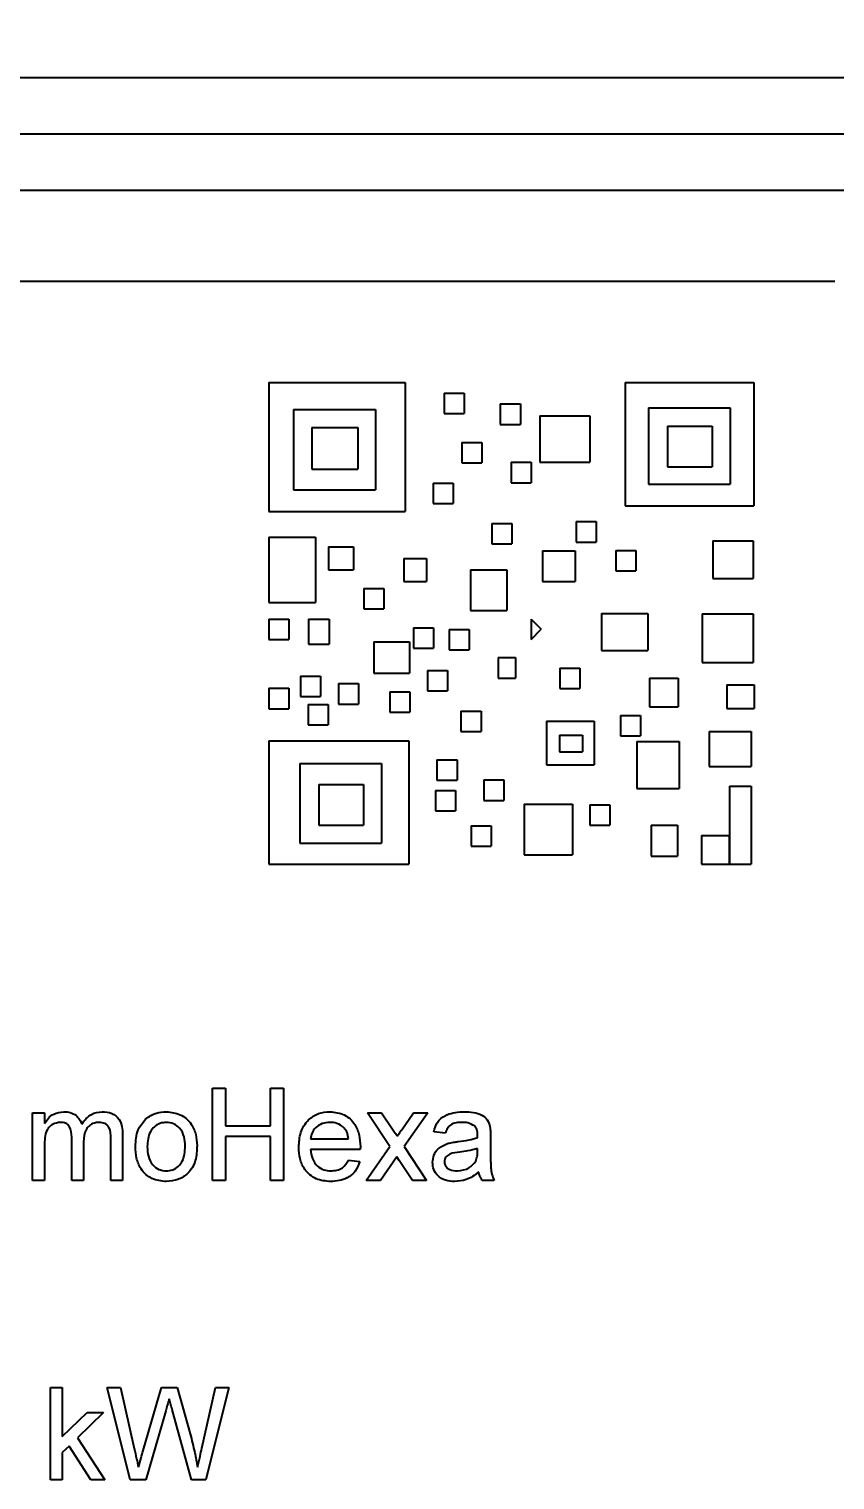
# Model space of a CAD drawing. Extents: x 150 to 4150, y 50 to 2920.
# Drawn here: x 1470.9 to 1524.7, y 2384.1 to 2480.9 of the extents above; entities that cross this region are included whole.
import ezdxf

# ---------------------------------------------------------------- set-up
doc = ezdxf.new("R2010")
doc.units = 0
doc.header["$LTSCALE"] = 10
doc.linetypes.add('SLD-KATı', pattern=[0])
doc.layers.get('0').update_dxf_attribs({"linetype": 'CONTINUOUS'})
doc.styles.add('SLDTEXTSTYLE1', font='GOTHIC.TTF', dxfattribs={"width": 0.913})
doc.dimstyles.new('SLDDIMSTYLE1', dxfattribs={"dimtxt": 35, "dimasz": 33.02, "dimexe": 0, "dimexo": 0.0625, "dimgap": 8.75, "dimtad": 1, "dimdec": 0, "dimlfac": 0.4, "dimrnd": 1e-09, "dimzin": 12, "dimtxsty": 'SLDTEXTSTYLE1', "dimsah": 1, "dimcen": 0.09, "dimazin": 3, "dimtfac": 1, "dimtdec": 0, "dimtofl": 0, "dimtmove": 0, "dimatfit": 3, "dimtolj": 1, "dimtzin": 12})

# ---------------------------------------------------------------- blocks, each defined once
blk = doc.blocks.new('_D_3')
at = {"color": 7, "linetype": 'SLD-KATı'}
for p, q in [((341.53, 2483.918), (341.53, 2774.347)), ((1589.03, 2483.918), (1589.03, 2774.347)), ((341.53, 2764.347), (1589.03, 2764.347))]:
    blk.add_line(p, q, dxfattribs=at)
for points in [[(341.53, 2764.347), (374.55, 2759.267), (374.55, 2769.427)], [(1589.03, 2764.347), (1556.01, 2769.427), (1556.01, 2759.267)]]:
    blk.add_solid(points, dxfattribs=at)
at = {"color": 7, "linetype": 'SLD-KATı', "insert": (934.882, 2809.054), "char_height": 35, "attachment_point": 1, "style": 'SLDTEXTSTYLE1'}
blk.add_mtext('499', dxfattribs=at)

msp = doc.modelspace()

# ---------------------------------------------------------------- linework, layer by layer
at = {"color": 7, "linetype": 'SLD-KATı'}
for p, q in [((1527.78, 2477.668), (1039.53, 2477.668)), ((1527.78, 2473.918), (1039.53, 2473.918)), ((1524.697, 2464.076), (1336.697, 2464.076)), ((1486.904, 2457.327), (1496.003, 2457.327)), ((1486.904, 2457.327), (1486.904, 2448.717)), ((1496.003, 2457.327), (1496.003, 2448.717)), ((1510.682, 2457.327), (1510.682, 2449.097)), ((1510.682, 2457.327), (1519.283, 2457.327)), ((1519.283, 2457.327), (1519.283, 2449.097)), ((1498.593, 2456.625), (1498.593, 2455.262)), ((1498.593, 2456.625), (1499.932, 2456.625)), ((1499.932, 2456.625), (1499.932, 2455.262)), ((1488.548, 2455.536), (1494.01, 2455.536)), ((1488.548, 2455.536), (1488.548, 2450.163)), ((1494.01, 2455.536), (1494.01, 2450.163)), ((1498.593, 2455.262), (1499.932, 2455.262)), ((1502.353, 2455.899), (1502.353, 2454.537)), ((1502.353, 2455.899), (1503.692, 2455.899)), ((1503.692, 2455.899), (1503.692, 2454.537)), ((1512.245, 2455.653), (1517.707, 2455.653)), ((1512.245, 2455.653), (1512.245, 2450.544)), ((1517.707, 2455.653), (1517.707, 2450.544)), ((1489.771, 2454.338), (1492.835, 2454.338)), ((1489.771, 2454.338), (1489.771, 2451.544)), ((1492.835, 2454.338), (1492.835, 2451.544)), ((1502.353, 2454.537), (1503.692, 2454.537)), ((1504.992, 2455.107), (1508.32, 2455.107)), ((1504.992, 2455.107), (1504.992, 2452.007)), ((1508.32, 2455.107), (1508.32, 2452.007)), ((1513.506, 2454.421), (1516.494, 2454.421)), ((1513.506, 2454.421), (1513.506, 2451.695)), ((1516.494, 2454.421), (1516.494, 2451.695)), ((1499.78, 2453.326), (1499.78, 2451.964)), ((1499.78, 2453.326), (1501.119, 2453.326)), ((1501.119, 2453.326), (1501.119, 2451.964)), ((1489.771, 2451.544), (1492.835, 2451.544)), ((1499.78, 2451.964), (1501.119, 2451.964)), ((1503.079, 2452.007), (1504.418, 2452.007)), ((1503.079, 2452.007), (1503.079, 2450.645)), ((1504.418, 2452.007), (1504.418, 2450.645)), ((1504.992, 2452.007), (1508.32, 2452.007)), ((1513.506, 2451.695), (1516.494, 2451.695)), ((1497.867, 2450.621), (1497.867, 2449.259)), ((1497.867, 2450.621), (1499.206, 2450.621)), ((1499.206, 2450.621), (1499.206, 2449.259)), ((1503.079, 2450.645), (1504.418, 2450.645)), ((1512.245, 2450.544), (1517.707, 2450.544)), ((1488.548, 2450.163), (1494.01, 2450.163)), ((1486.904, 2448.717), (1496.003, 2448.717)), ((1497.867, 2449.259), (1499.206, 2449.259)), ((1510.682, 2449.097), (1519.283, 2449.097)), ((1501.79, 2447.93), (1501.79, 2446.568)), ((1501.79, 2447.93), (1503.129, 2447.93)), ((1503.129, 2447.93), (1503.129, 2446.568)), ((1507.409, 2448.046), (1507.409, 2446.684)), ((1507.409, 2448.046), (1508.748, 2448.046)), ((1508.748, 2448.046), (1508.748, 2446.684)), ((1486.897, 2447.016), (1486.897, 2442.643)), ((1486.897, 2447.016), (1490.014, 2447.016)), ((1490.014, 2447.016), (1490.014, 2442.643)), ((1501.79, 2446.568), (1503.129, 2446.568)), ((1507.409, 2446.684), (1508.748, 2446.684)), ((1516.53, 2446.759), (1519.245, 2446.759)), ((1516.53, 2446.759), (1516.53, 2444.249)), ((1519.245, 2446.759), (1519.245, 2444.249)), ((1490.889, 2446.367), (1490.889, 2444.822)), ((1490.889, 2446.367), (1492.55, 2446.367)), ((1492.55, 2446.367), (1492.55, 2444.822)), ((1495.9, 2445.595), (1495.9, 2444.05)), ((1495.9, 2445.595), (1497.428, 2445.595)), ((1497.428, 2445.595), (1497.428, 2444.05)), ((1505.173, 2446.091), (1507.347, 2446.091)), ((1505.173, 2446.091), (1505.173, 2444.05)), ((1507.347, 2446.091), (1507.347, 2444.05)), ((1510.064, 2446.122), (1510.064, 2444.76)), ((1510.064, 2446.122), (1511.403, 2446.122)), ((1511.403, 2446.122), (1511.403, 2444.76)), ((1490.889, 2444.822), (1492.55, 2444.822)), ((1500.359, 2444.822), (1502.786, 2444.822)), ((1500.359, 2444.822), (1500.359, 2442.115)), ((1502.786, 2444.822), (1502.786, 2442.115)), ((1510.064, 2444.76), (1511.403, 2444.76)), ((1495.9, 2444.05), (1497.428, 2444.05)), ((1505.173, 2444.05), (1507.347, 2444.05)), ((1516.53, 2444.249), (1519.245, 2444.249)), ((1486.897, 2442.643), (1490.014, 2442.643)), ((1493.247, 2443.582), (1493.247, 2442.22)), ((1493.247, 2443.582), (1494.586, 2443.582)), ((1494.586, 2443.582), (1494.586, 2442.22)), ((1493.247, 2442.22), (1494.586, 2442.22)), ((1500.359, 2442.115), (1502.786, 2442.115)), ((1509.119, 2441.915), (1512.209, 2441.915)), ((1509.119, 2441.915), (1509.119, 2439.445)), ((1512.209, 2441.915), (1512.209, 2439.445)), ((1515.827, 2441.902), (1519.227, 2441.902)), ((1515.827, 2441.902), (1515.827, 2438.655)), ((1519.227, 2441.902), (1519.227, 2438.655)), ((1486.897, 2441.542), (1486.897, 2440.18)), ((1486.897, 2441.542), (1488.236, 2441.542)), ((1488.236, 2441.542), (1488.236, 2440.18)), ((1489.535, 2441.527), (1489.535, 2439.862)), ((1489.535, 2441.527), (1490.917, 2441.527)), ((1490.917, 2441.527), (1490.917, 2439.862)), ((1496.556, 2440.965), (1496.556, 2439.603)), ((1496.556, 2440.965), (1497.895, 2440.965)), ((1497.895, 2440.965), (1497.895, 2439.603)), ((1498.942, 2440.849), (1498.942, 2439.487)), ((1498.942, 2440.849), (1500.281, 2440.849)), ((1500.281, 2440.849), (1500.281, 2439.487)), ((1504.407, 2441.542), (1505.076, 2440.861)), ((1504.407, 2441.542), (1504.407, 2440.18)), ((1504.407, 2440.18), (1505.076, 2440.861)), ((1486.897, 2440.18), (1488.236, 2440.18)), ((1489.535, 2439.862), (1490.917, 2439.862)), ((1493.91, 2440.032), (1493.91, 2437.924)), ((1493.91, 2440.032), (1496.282, 2440.032)), ((1496.282, 2440.032), (1496.282, 2437.924)), ((1496.556, 2439.603), (1497.895, 2439.603)), ((1498.942, 2439.487), (1500.281, 2439.487)), ((1502.21, 2438.978), (1503.362, 2438.978)), ((1502.21, 2438.978), (1502.21, 2437.595)), ((1503.362, 2438.978), (1503.362, 2437.595)), ((1509.119, 2439.445), (1512.209, 2439.445)), ((1493.91, 2437.924), (1496.282, 2437.924)), ((1497.48, 2438.117), (1497.48, 2436.755)), ((1497.48, 2438.117), (1498.819, 2438.117)), ((1498.819, 2438.117), (1498.819, 2436.755)), ((1506.331, 2438.271), (1506.331, 2436.909)), ((1506.331, 2438.271), (1507.67, 2438.271)), ((1507.67, 2438.271), (1507.67, 2436.909)), ((1515.827, 2438.655), (1519.227, 2438.655)), ((1486.897, 2436.924), (1486.897, 2435.562)), ((1486.897, 2436.924), (1488.236, 2436.924)), ((1488.236, 2436.924), (1488.236, 2435.562)), ((1489.013, 2437.732), (1489.013, 2436.37)), ((1489.013, 2437.732), (1490.352, 2437.732)), ((1490.352, 2437.732), (1490.352, 2436.37)), ((1491.553, 2437.232), (1491.553, 2435.87)), ((1491.553, 2437.232), (1492.892, 2437.232)), ((1492.892, 2437.232), (1492.892, 2435.87)), ((1502.21, 2437.595), (1503.362, 2437.595)), ((1506.331, 2436.909), (1507.67, 2436.909)), ((1512.32, 2437.595), (1514.23, 2437.595)), ((1512.32, 2437.595), (1512.32, 2435.685)), ((1514.23, 2437.595), (1514.23, 2435.685)), ((1517.484, 2437.156), (1517.484, 2435.575)), ((1517.484, 2437.156), (1519.299, 2437.156)), ((1519.299, 2437.156), (1519.299, 2435.575)), ((1489.013, 2436.37), (1490.352, 2436.37)), ((1489.514, 2435.846), (1490.853, 2435.846)), ((1489.514, 2435.846), (1489.514, 2434.484)), ((1490.853, 2435.846), (1490.853, 2434.484)), ((1491.553, 2435.87), (1492.892, 2435.87)), ((1494.978, 2436.693), (1494.978, 2435.331)), ((1494.978, 2436.693), (1496.317, 2436.693)), ((1496.317, 2436.693), (1496.317, 2435.331)), ((1497.48, 2436.755), (1498.819, 2436.755)), ((1486.897, 2435.562), (1488.236, 2435.562)), ((1494.978, 2435.331), (1496.317, 2435.331)), ((1499.727, 2435.4), (1499.727, 2434.038)), ((1499.727, 2435.4), (1501.066, 2435.4)), ((1501.066, 2435.4), (1501.066, 2434.038)), ((1510.372, 2435.115), (1510.372, 2433.753)), ((1510.372, 2435.115), (1511.711, 2435.115)), ((1511.711, 2435.115), (1511.711, 2433.753)), ((1512.32, 2435.685), (1514.23, 2435.685)), ((1517.484, 2435.575), (1519.299, 2435.575)), ((1489.514, 2434.484), (1490.853, 2434.484)), ((1499.727, 2434.038), (1501.066, 2434.038)), ((1505.425, 2434.719), (1508.622, 2434.719)), ((1505.425, 2434.719), (1505.425, 2431.816)), ((1508.622, 2434.719), (1508.622, 2431.816)), ((1516.294, 2434.048), (1516.294, 2431.703)), ((1516.294, 2434.048), (1519.104, 2434.048)), ((1519.104, 2434.048), (1519.104, 2431.703)), ((1486.897, 2433.407), (1486.897, 2425.177)), ((1486.897, 2433.407), (1496.249, 2433.407)), ((1496.249, 2433.407), (1496.249, 2425.177)), ((1506.3, 2433.788), (1506.3, 2432.67)), ((1506.3, 2433.788), (1507.834, 2433.788)), ((1507.834, 2433.788), (1507.834, 2432.67)), ((1510.372, 2433.753), (1511.711, 2433.753)), ((1511.466, 2433.366), (1514.296, 2433.366)), ((1511.466, 2433.366), (1511.466, 2430.243)), ((1514.296, 2433.366), (1514.296, 2430.243)), ((1498.122, 2432.157), (1498.122, 2430.794)), ((1498.122, 2432.157), (1499.461, 2432.157)), ((1499.461, 2432.157), (1499.461, 2430.794)), ((1506.3, 2432.67), (1507.834, 2432.67)), ((1488.965, 2431.9), (1488.965, 2426.574)), ((1488.965, 2431.9), (1494.427, 2431.9)), ((1494.427, 2431.9), (1494.427, 2426.574)), ((1505.425, 2431.816), (1508.622, 2431.816)), ((1516.294, 2431.703), (1519.104, 2431.703)), ((1490.226, 2430.501), (1490.226, 2427.775)), ((1490.226, 2430.501), (1493.214, 2430.501)), ((1493.214, 2430.501), (1493.214, 2427.775)), ((1498.017, 2430.105), (1498.017, 2428.743)), ((1498.017, 2430.105), (1499.356, 2430.105)), ((1498.122, 2430.794), (1499.461, 2430.794)), ((1499.356, 2430.105), (1499.356, 2428.743)), ((1501.251, 2430.805), (1502.59, 2430.805)), ((1501.251, 2430.805), (1501.251, 2429.443)), ((1502.59, 2430.805), (1502.59, 2429.443)), ((1511.466, 2430.243), (1514.296, 2430.243)), ((1517.648, 2430.392), (1517.648, 2425.177)), ((1517.648, 2430.392), (1519.096, 2430.392)), ((1519.096, 2430.392), (1519.096, 2425.177)), ((1501.251, 2429.443), (1502.59, 2429.443)), ((1503.942, 2429.191), (1507.167, 2429.191)), ((1503.942, 2429.191), (1503.942, 2425.799)), ((1507.167, 2429.191), (1507.167, 2425.799)), ((1508.325, 2429.15), (1509.664, 2429.15)), ((1508.325, 2429.15), (1508.325, 2427.788)), ((1509.664, 2429.15), (1509.664, 2427.788)), ((1498.017, 2428.743), (1499.356, 2428.743)), ((1490.226, 2427.775), (1493.214, 2427.775)), ((1500.41, 2427.737), (1500.41, 2426.374)), ((1500.41, 2427.737), (1501.749, 2427.737)), ((1501.749, 2427.737), (1501.749, 2426.374)), ((1508.325, 2427.788), (1509.664, 2427.788)), ((1512.431, 2427.79), (1512.431, 2425.714)), ((1512.431, 2427.79), (1514.187, 2427.79)), ((1514.187, 2427.79), (1514.187, 2425.714)), ((1488.965, 2426.574), (1494.427, 2426.574)), ((1500.41, 2426.374), (1501.749, 2426.374)), ((1515.793, 2427.096), (1517.633, 2427.096)), ((1515.793, 2427.096), (1515.793, 2425.177)), ((1517.633, 2427.096), (1517.633, 2425.177)), ((1503.942, 2425.799), (1507.167, 2425.799)), ((1512.431, 2425.714), (1514.187, 2425.714)), ((1486.897, 2425.177), (1496.249, 2425.177)), ((1515.793, 2425.177), (1517.633, 2425.177)), ((1517.648, 2425.177), (1519.096, 2425.177)), ((1483.13, 2410.24), (1483.999, 2410.24)), ((1483.13, 2404.076), (1483.13, 2410.24)), ((1483.999, 2410.24), (1483.999, 2407.712)), ((1487.002, 2410.24), (1487.872, 2410.24)), ((1487.002, 2407.712), (1487.002, 2410.24)), ((1487.872, 2410.24), (1487.872, 2404.076)), ((1471.128, 2408.581), (1471.919, 2408.581)), ((1471.128, 2404.076), (1471.128, 2408.581)), ((1471.919, 2408.581), (1471.919, 2407.878)), ((1493.483, 2408.581), (1494.43, 2408.581)), ((1494.984, 2406.329), (1493.483, 2408.581)), ((1494.43, 2408.581), (1495.159, 2407.488)), ((1495.773, 2407.454), (1496.565, 2408.581)), ((1497.51, 2408.581), (1495.931, 2406.33)), ((1496.565, 2408.581), (1497.51, 2408.581)), ((1473.736, 2404.076), (1473.736, 2406.95)), ((1476.344, 2404.076), (1476.344, 2406.862)), ((1477.134, 2407.154), (1477.134, 2404.076)), ((1483.999, 2407.712), (1487.002, 2407.712)), ((1483.999, 2407), (1483.999, 2404.076)), ((1487.002, 2407), (1483.999, 2407)), ((1487.002, 2404.076), (1487.002, 2407)), ((1489.689, 2406.842), (1492.218, 2406.842)), ((1498.698, 2407.237), (1497.908, 2407.316)), ((1501.701, 2406.997), (1501.701, 2406.032)), ((1471.919, 2406.371), (1471.919, 2404.076)), ((1474.526, 2406.646), (1474.526, 2404.076)), ((1493.005, 2406.131), (1489.689, 2406.131)), ((1493.404, 2404.076), (1494.984, 2406.329)), ((1495.931, 2406.33), (1497.434, 2404.076)), ((1500.828, 2405.98), (1500.832, 2406.21)), ((1492.209, 2405.42), (1492.984, 2405.341)), ((1495.445, 2405.636), (1494.351, 2404.076)), ((1495.61, 2405.391), (1495.445, 2405.636)), ((1496.487, 2404.076), (1495.61, 2405.391)), ((1471.919, 2404.076), (1471.128, 2404.076)), ((1474.526, 2404.076), (1473.736, 2404.076)), ((1477.134, 2404.076), (1476.344, 2404.076)), ((1483.999, 2404.076), (1483.13, 2404.076)), ((1487.872, 2404.076), (1487.002, 2404.076)), ((1494.351, 2404.076), (1493.404, 2404.076)), ((1497.434, 2404.076), (1496.487, 2404.076)), ((1501.938, 2404.076), (1501.148, 2404.076)), ((1472.317, 2390.24), (1473.108, 2390.24)), ((1472.317, 2384.076), (1472.317, 2390.24)), ((1473.108, 2390.24), (1473.108, 2386.971)), ((1476.097, 2390.24), (1476.995, 2390.24)), ((1477.649, 2384.076), (1476.097, 2390.24)), ((1476.995, 2390.24), (1477.91, 2386.187)), ((1478.508, 2386.034), (1479.726, 2390.24)), ((1479.726, 2390.24), (1480.772, 2390.24)), ((1480.772, 2390.24), (1481.652, 2387.152)), ((1482.429, 2386.21), (1483.339, 2390.24)), ((1484.237, 2390.24), (1482.683, 2384.076)), ((1483.339, 2390.24), (1484.237, 2390.24)), ((1473.108, 2386.971), (1474.76, 2388.581)), ((1475.86, 2388.581), (1474.13, 2386.897)), ((1474.76, 2388.581), (1475.86, 2388.581)), ((1480.012, 2388.688), (1478.678, 2384.076)), ((1481.728, 2384.076), (1480.44, 2388.787)), ((1474.13, 2386.897), (1475.939, 2384.076)), ((1473.561, 2386.342), (1473.108, 2385.9)), ((1473.108, 2385.9), (1473.108, 2384.076)), ((1475.015, 2384.076), (1473.561, 2386.342)), ((1473.108, 2384.076), (1472.317, 2384.076)), ((1475.939, 2384.076), (1475.015, 2384.076)), ((1478.678, 2384.076), (1477.649, 2384.076)), ((1482.683, 2384.076), (1481.728, 2384.076))]:
    msp.add_line(p, q, dxfattribs=at)
at = {"color": 8, "linetype": 'SLD-KATı'}
msp.add_line((1039.53, 2470.168), (1535.28, 2470.168), dxfattribs=at)
at = {"color": 7, "linetype": 'SLD-KATı'}
for points, knots in [([(1471.919, 2407.878), (1472.001, 2408), (1472.167, 2408.244), (1472.592, 2408.578), (1472.973, 2408.629), (1473.205, 2408.66)], [0, 0, 0, 0, 0.280935, 0.561787, 1, 1, 1, 1]), ([(1472.978, 2407.949), (1472.798, 2407.922), (1472.527, 2407.882), (1472.237, 2407.657), (1471.93, 2407.206), (1471.924, 2406.742), (1471.919, 2406.371)], [0, 0, 0, 0, 0.2492238, 0.3748584, 0.5005263, 1, 1, 1, 1]), ([(1473.736, 2406.95), (1473.724, 2407.196), (1473.708, 2407.505), (1473.488, 2407.795), (1473.281, 2407.926), (1473.099, 2407.94), (1472.978, 2407.949)], [0, 0, 0, 0, 0.498503, 0.624129, 0.749646, 1, 1, 1, 1]), ([(1473.205, 2408.66), (1473.353, 2408.651), (1473.648, 2408.633), (1474.02, 2408.435), (1474.278, 2408.15), (1474.361, 2407.933), (1474.403, 2407.824)], [0, 0, 0, 0, 0.2801808, 0.5595127, 0.7796763, 1, 1, 1, 1]), ([(1474.403, 2407.824), (1474.599, 2408.084), (1474.949, 2408.548), (1475.518, 2408.626), (1475.769, 2408.66)], [0, 0, 0, 0, 0.560022, 1, 1, 1, 1]), ([(1475.578, 2407.949), (1475.46, 2407.939), (1475.223, 2407.921), (1474.907, 2407.742), (1474.564, 2407.342), (1474.542, 2406.933), (1474.526, 2406.646)], [0, 0, 0, 0, 0.187274, 0.374337, 0.561188, 1, 1, 1, 1]), ([(1476.344, 2406.862), (1476.349, 2407.129), (1476.356, 2407.464), (1476.112, 2407.765), (1475.9, 2407.913), (1475.707, 2407.934), (1475.578, 2407.949)], [0, 0, 0, 0, 0.4990604, 0.6245969, 0.7503169, 1, 1, 1, 1]), ([(1475.769, 2408.66), (1475.988, 2408.644), (1476.424, 2408.612), (1476.923, 2408.201), (1477.113, 2407.665), (1477.127, 2407.324), (1477.134, 2407.154)], [0, 0, 0, 0, 0.280315, 0.558228, 0.778723, 1, 1, 1, 1]), ([(1477.994, 2406.329), (1478.011, 2406.716), (1478.043, 2407.405), (1478.48, 2407.933), (1478.671, 2408.165)], [0, 0, 0, 0, 0.560942, 1, 1, 1, 1]), ([(1478.671, 2408.165), (1478.905, 2408.327), (1479.323, 2408.617), (1479.828, 2408.647), (1480.051, 2408.66)], [0, 0, 0, 0, 0.55903, 1, 1, 1, 1]), ([(1480.051, 2407.949), (1479.906, 2407.936), (1479.616, 2407.911), (1479.239, 2407.676), (1478.839, 2407.176), (1478.807, 2406.679), (1478.784, 2406.331)], [0, 0, 0, 0, 0.1871334, 0.3740308, 0.5610896, 1, 1, 1, 1]), ([(1480.051, 2408.66), (1480.375, 2408.624), (1481.022, 2408.554), (1481.726, 2407.921), (1482.063, 2407.152), (1482.09, 2406.645), (1482.103, 2406.392)], [0, 0, 0, 0, 0.279553, 0.55859, 0.77899, 1, 1, 1, 1]), ([(1481.313, 2406.355), (1481.303, 2406.569), (1481.284, 2406.997), (1481.006, 2407.543), (1480.556, 2407.894), (1480.219, 2407.93), (1480.051, 2407.949)], [0, 0, 0, 0, 0.281054, 0.560322, 0.780175, 1, 1, 1, 1]), ([(1488.899, 2406.29), (1488.919, 2406.625), (1488.958, 2407.291), (1489.457, 2408.113), (1490.194, 2408.594), (1490.719, 2408.638), (1490.981, 2408.66)], [0, 0, 0, 0, 0.280742, 0.559782, 0.779668, 1, 1, 1, 1]), ([(1490.977, 2407.949), (1490.801, 2407.934), (1490.448, 2407.904), (1490.023, 2407.631), (1489.753, 2407.255), (1489.711, 2406.98), (1489.689, 2406.842)], [0, 0, 0, 0, 0.28019, 0.559714, 0.779633, 1, 1, 1, 1]), ([(1491.928, 2407.571), (1491.771, 2407.695), (1491.49, 2407.918), (1491.134, 2407.939), (1490.977, 2407.949)], [0, 0, 0, 0, 0.558519, 1, 1, 1, 1]), ([(1490.981, 2408.66), (1491.308, 2408.622), (1491.961, 2408.546), (1492.657, 2407.886), (1492.969, 2407.101), (1492.995, 2406.589), (1493.008, 2406.334)], [0, 0, 0, 0, 0.279363, 0.558404, 0.77889, 1, 1, 1, 1]), ([(1497.908, 2407.316), (1497.98, 2407.562), (1498.125, 2408.051), (1498.905, 2408.597), (1499.552, 2408.636), (1499.949, 2408.66)], [0, 0, 0, 0, 0.28044, 0.559312, 1, 1, 1, 1]), ([(1499.807, 2407.949), (1499.672, 2407.944), (1499.404, 2407.936), (1499.03, 2407.817), (1498.802, 2407.539), (1498.733, 2407.338), (1498.698, 2407.237)], [0, 0, 0, 0, 0.280854, 0.559771, 0.779507, 1, 1, 1, 1]), ([(1500.628, 2407.71), (1500.486, 2407.793), (1500.23, 2407.94), (1499.937, 2407.946), (1499.807, 2407.949)], [0, 0, 0, 0, 0.557874, 1, 1, 1, 1]), ([(1499.949, 2408.66), (1500.361, 2408.638), (1500.935, 2408.607), (1501.525, 2408.135), (1501.617, 2407.827), (1501.663, 2407.672)], [0, 0, 0, 0, 0.5592422, 0.7791784, 1, 1, 1, 1]), ([(1492.218, 2406.842), (1492.198, 2406.993), (1492.161, 2407.261), (1491.999, 2407.476), (1491.928, 2407.571)], [0, 0, 0, 0, 0.560653, 1, 1, 1, 1]), ([(1495.159, 2407.488), (1495.218, 2407.401), (1495.322, 2407.247), (1495.425, 2407.091), (1495.47, 2407.023)], [0, 0, 0, 0, 0.55999, 1, 1, 1, 1]), ([(1495.47, 2407.023), (1495.527, 2407.103), (1495.628, 2407.247), (1495.729, 2407.39), (1495.773, 2407.454)], [0, 0, 0, 0, 0.560017, 1, 1, 1, 1]), ([(1499.525, 2406.662), (1499.772, 2406.693), (1500.213, 2406.749), (1500.64, 2406.869), (1500.828, 2406.921)], [0, 0, 0, 0, 0.560179, 1, 1, 1, 1]), ([(1500.832, 2407.105), (1500.829, 2407.232), (1500.824, 2407.457), (1500.688, 2407.633), (1500.628, 2407.71)], [0, 0, 0, 0, 0.561932, 1, 1, 1, 1]), ([(1500.828, 2406.921), (1500.829, 2406.956), (1500.83, 2407.017), (1500.831, 2407.078), (1500.832, 2407.105)], [0, 0, 0, 0, 0.560139, 1, 1, 1, 1]), ([(1501.663, 2407.672), (1501.677, 2407.546), (1501.701, 2407.322), (1501.701, 2407.096), (1501.701, 2406.997)], [0, 0, 0, 0, 0.559781, 1, 1, 1, 1]), ([(1480.051, 2403.997), (1479.72, 2404.032), (1479.06, 2404.102), (1478.342, 2404.756), (1478.031, 2405.554), (1478.006, 2406.07), (1477.994, 2406.329)], [0, 0, 0, 0, 0.279618, 0.558375, 0.778848, 1, 1, 1, 1]), ([(1478.784, 2406.331), (1478.793, 2406.114), (1478.812, 2405.68), (1479.078, 2405.117), (1479.538, 2404.764), (1479.88, 2404.727), (1480.051, 2404.709)], [0, 0, 0, 0, 0.281111, 0.560373, 0.780157, 1, 1, 1, 1]), ([(1482.103, 2406.392), (1482.092, 2406.056), (1482.07, 2405.387), (1481.588, 2404.543), (1480.837, 2404.076), (1480.313, 2404.024), (1480.051, 2403.997)], [0, 0, 0, 0, 0.281039, 0.559514, 0.779603, 1, 1, 1, 1]), ([(1480.051, 2404.709), (1480.197, 2404.722), (1480.489, 2404.748), (1480.866, 2404.992), (1481.262, 2405.502), (1481.292, 2406.003), (1481.313, 2406.355)], [0, 0, 0, 0, 0.187051, 0.373935, 0.560989, 1, 1, 1, 1]), ([(1491.023, 2403.997), (1490.69, 2404.027), (1490.025, 2404.087), (1489.281, 2404.717), (1488.94, 2405.51), (1488.913, 2406.03), (1488.899, 2406.29)], [0, 0, 0, 0, 0.27995, 0.558672, 0.778995, 1, 1, 1, 1]), ([(1489.689, 2406.131), (1489.714, 2405.927), (1489.763, 2405.52), (1490.093, 2405.031), (1490.552, 2404.749), (1490.874, 2404.722), (1491.035, 2404.709)], [0, 0, 0, 0, 0.280612, 0.559677, 0.779658, 1, 1, 1, 1]), ([(1493.008, 2406.334), (1493.008, 2406.296), (1493.007, 2406.228), (1493.005, 2406.161), (1493.005, 2406.131)], [0, 0, 0, 0, 0.559944, 1, 1, 1, 1]), ([(1497.829, 2405.27), (1497.846, 2405.437), (1497.881, 2405.769), (1498.227, 2406.286), (1498.63, 2406.449), (1498.876, 2406.548)], [0, 0, 0, 0, 0.2804494, 0.5609946, 1, 1, 1, 1]), ([(1499.643, 2405.964), (1499.418, 2405.941), (1499.136, 2405.911), (1498.837, 2405.752), (1498.717, 2405.633), (1498.635, 2405.483), (1498.624, 2405.371), (1498.619, 2405.315)], [0, 0, 0, 0, 0.500285, 0.625336, 0.750297, 0.875137, 1, 1, 1, 1]), ([(1498.876, 2406.548), (1498.996, 2406.575), (1499.211, 2406.622), (1499.429, 2406.65), (1499.525, 2406.662)], [0, 0, 0, 0, 0.55991, 1, 1, 1, 1]), ([(1500.832, 2406.21), (1500.613, 2406.149), (1500.222, 2406.039), (1499.82, 2405.987), (1499.643, 2405.964)], [0, 0, 0, 0, 0.5597592, 1, 1, 1, 1]), ([(1500.711, 2405.356), (1500.752, 2405.469), (1500.825, 2405.671), (1500.827, 2405.886), (1500.828, 2405.98)], [0, 0, 0, 0, 0.559, 1, 1, 1, 1]), ([(1501.701, 2406.032), (1501.702, 2405.807), (1501.704, 2405.436), (1501.72, 2404.92), (1501.771, 2404.482), (1501.882, 2404.212), (1501.938, 2404.076)], [0, 0, 0, 0, 0.34023, 0.560343, 0.780163, 1, 1, 1, 1]), ([(1492.984, 2405.341), (1492.895, 2405.117), (1492.717, 2404.668), (1492.028, 2404.093), (1491.404, 2404.034), (1491.023, 2403.997)], [0, 0, 0, 0, 0.280615, 0.560832, 1, 1, 1, 1]), ([(1491.035, 2404.709), (1491.171, 2404.717), (1491.443, 2404.732), (1491.909, 2404.927), (1492.096, 2405.233), (1492.209, 2405.42)], [0, 0, 0, 0, 0.281296, 0.561925, 1, 1, 1, 1]), ([(1499.303, 2403.997), (1499.097, 2404.009), (1498.686, 2404.033), (1498.174, 2404.332), (1497.871, 2404.785), (1497.843, 2405.108), (1497.829, 2405.27)], [0, 0, 0, 0, 0.280812, 0.559702, 0.779688, 1, 1, 1, 1]), ([(1498.619, 2405.315), (1498.628, 2405.241), (1498.644, 2405.093), (1498.784, 2404.912), (1499.056, 2404.734), (1499.307, 2404.719), (1499.484, 2404.709)], [0, 0, 0, 0, 0.186589, 0.373491, 0.5606225, 1, 1, 1, 1]), ([(1499.484, 2404.709), (1499.762, 2404.743), (1500.258, 2404.804), (1500.573, 2405.187), (1500.711, 2405.356)], [0, 0, 0, 0, 0.559755, 1, 1, 1, 1]), ([(1500.911, 2404.63), (1500.641, 2404.429), (1500.16, 2404.07), (1499.565, 2404.02), (1499.303, 2403.997)], [0, 0, 0, 0, 0.559981, 1, 1, 1, 1]), ([(1501.148, 2404.076), (1501.085, 2404.172), (1500.973, 2404.343), (1500.93, 2404.542), (1500.911, 2404.63)], [0, 0, 0, 0, 0.559664, 1, 1, 1, 1]), ([(1480.246, 2389.496), (1480.202, 2389.345), (1480.124, 2389.076), (1480.047, 2388.807), (1480.012, 2388.688)], [0, 0, 0, 0, 0.5600398, 1, 1, 1, 1]), ([(1480.44, 2388.787), (1480.403, 2388.919), (1480.338, 2389.155), (1480.274, 2389.392), (1480.246, 2389.496)], [0, 0, 0, 0, 0.559943, 1, 1, 1, 1]), ([(1481.652, 2387.152), (1481.755, 2386.741), (1481.937, 2386.008), (1482.08, 2385.265), (1482.142, 2384.938)], [0, 0, 0, 0, 0.560027, 1, 1, 1, 1]), ([(1477.91, 2386.187), (1477.962, 2385.954), (1478.057, 2385.538), (1478.15, 2385.121), (1478.191, 2384.938)], [0, 0, 0, 0, 0.560041, 1, 1, 1, 1]), ([(1478.191, 2384.938), (1478.25, 2385.143), (1478.356, 2385.508), (1478.462, 2385.873), (1478.508, 2386.034)], [0, 0, 0, 0, 0.559959, 1, 1, 1, 1]), ([(1482.142, 2384.938), (1482.196, 2385.176), (1482.292, 2385.599), (1482.387, 2386.024), (1482.429, 2386.21)], [0, 0, 0, 0, 0.559998, 1, 1, 1, 1])]:
    msp.add_open_spline(points, degree=3, knots=knots, dxfattribs=at)

# ---------------------------------------------------------------- dimensions: what is measured, and where the dimension line sits
dim = msp.add_linear_dim(base=(1589.03, 2764.347), p1=(341.53, 2473.918), p2=(1589.03, 2473.918), dimstyle='SLDDIMSTYLE1', dxfattribs=at)
dim.commit()
dim.dimension.update_dxf_attribs({"geometry": '_D_3', "text_midpoint": (973.673, 2764.347), "dimtype": 160})

doc.saveas('drawing.dxf')
